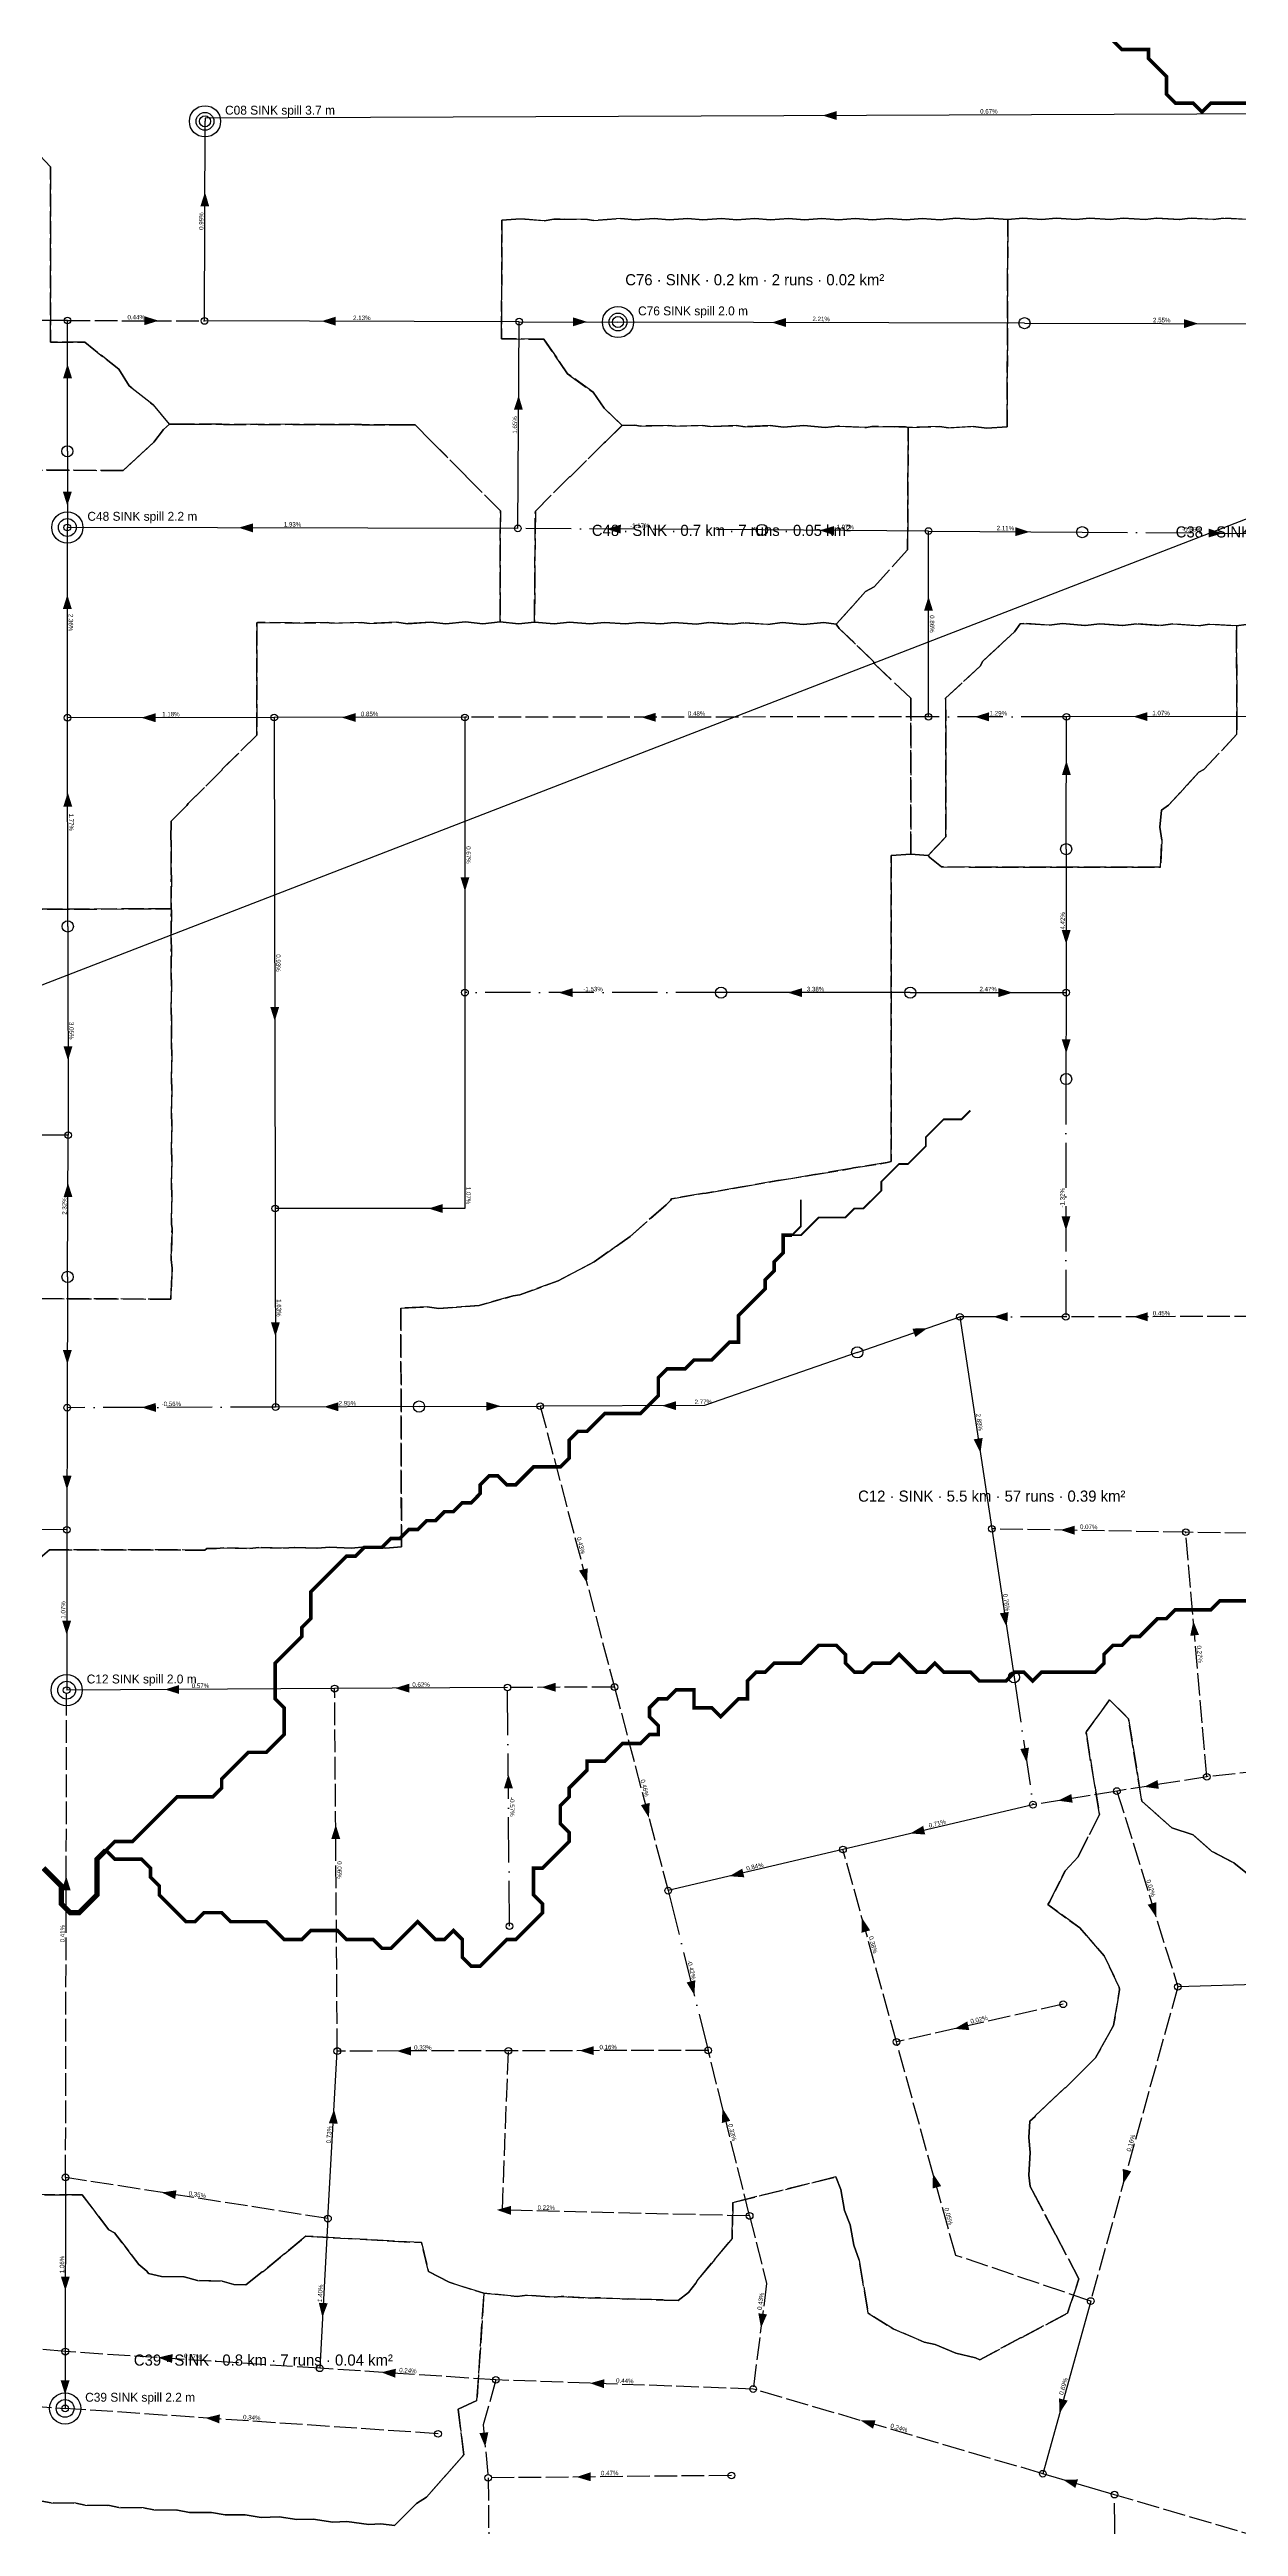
# Model space of a CAD drawing. Header units: metres. Extents: x 442821 to 452274, y 2561971 to 2571293.
# Drawn here: x 444270 to 444804, y 2564896 to 2566008 of the extents above; entities that cross this region are included whole.
import ezdxf
from ezdxf.enums import TextEntityAlignment as Align

# ---------------------------------------------------------------- set-up
doc = ezdxf.new("R2010")
doc.units = ezdxf.units.M
doc.header["$LTSCALE"] = 8
doc.linetypes.add('DASHDOT', pattern=[3.556, 2.54, -0.508, 0, -0.508])
doc.linetypes.add('DASHED', pattern=[1.524, 1.27, -0.254])
for name, color, linetype in [('A_ARROWS', 7, 'Continuous'), ('A_BUILT_2006', 252, 'Continuous'), ('A_CATCH_LABEL', 7, 'Continuous'), ('A_CATCHMENTS', 7, 'Continuous'), ('A_GRADIENT', 8, 'Continuous'), ('A_JUNCTIONS', 8, 'Continuous'), ('A_OUTLET_LABEL', 7, 'Continuous'), ('A_OUTLETS', 7, 'Continuous'), ('A_RUNS', 7, 'Continuous'), ('A_STREAMS', 5, 'Continuous')]:
    doc.layers.add(name, color=color, linetype=linetype)

msp = doc.modelspace()

# ---------------------------------------------------------------- linework, layer by layer
at = {"layer": 'A_ARROWS', "color": 1}
for points in [[(444616.8, 2565978.4), (444623.2, 2565980.4), (444623.2, 2565976.4)], [(444339.6, 2565944), (444341.5, 2565937.6), (444337.5, 2565937.6)], [(444318.8, 2565886.3), (444312.4, 2565884.3), (444312.4, 2565888.3)], [(444391.9, 2565886.1), (444398.3, 2565888.1), (444398.3, 2565884.1)], [(444480.4, 2565852.8), (444482.3, 2565846.3), (444478.3, 2565846.4)], [(444278.1, 2565554.2), (444276.1, 2565560.6), (444280.1, 2565560.6)], [(444278.1, 2565499.3), (444280.1, 2565492.9), (444276.1, 2565492.9)], [(444766.6, 2565169.7), (444762.8, 2565175.3), (444766.6, 2565176.4)], [(444751.8, 2565050), (444751.6, 2565056.7), (444755.4, 2565055.6)], [(444589.2, 2564985.3), (444588, 2564991.9), (444591.9, 2564991.4)], [(444512.4, 2564960.5), (444518.9, 2564962.3), (444518.7, 2564958.3)], [(444723.2, 2564947), (444723, 2564953.7), (444726.9, 2564952.7)], [(444465.4, 2564931.9), (444462.8, 2564938.1), (444466.8, 2564938.5)], [(444633.9, 2564943.8), (444640.6, 2564943.9), (444639.5, 2564940.1)], [(444506.4, 2564918.4), (444512.7, 2564920.5), (444512.8, 2564916.5)], [(444724.8, 2564917.2), (444731.5, 2564917.3), (444730.3, 2564913.5)]]:
    msp.add_solid(points, dxfattribs=at)
at = {"layer": 'A_ARROWS', "color": 2}
for points in [[(444511.2, 2565885.8), (444504.8, 2565883.8), (444504.8, 2565887.8)], [(444594, 2565885.5), (444600.4, 2565887.5), (444600.4, 2565883.5)], [(444277.9, 2565866.9), (444279.9, 2565860.5), (444275.9, 2565860.5)], [(444400.9, 2565708.2), (444407.3, 2565710.2), (444407.3, 2565706.2)], [(444535.5, 2565708.3), (444541.9, 2565710.3), (444541.9, 2565706.3)], [(444685.1, 2565708.5), (444691.5, 2565710.5), (444691.5, 2565706.5)], [(444756.3, 2565708.6), (444762.7, 2565710.6), (444762.7, 2565706.6)], [(444726.3, 2565688.8), (444728.3, 2565682.4), (444724.3, 2565682.4)], [(444456.3, 2565630.1), (444454.3, 2565636.5), (444458.3, 2565636.5)], [(444370.9, 2565571.9), (444368.9, 2565578.3), (444372.9, 2565578.3)], [(444498.3, 2565584.7), (444504.7, 2565586.7), (444504.7, 2565582.7)], [(444601.2, 2565584.7), (444607.6, 2565586.7), (444607.6, 2565582.7)], [(444439.9, 2565487.8), (444446.3, 2565489.8), (444446.3, 2565485.8)], [(444371.2, 2565430.3), (444369.2, 2565436.7), (444373.2, 2565436.7)], [(444277.8, 2565417.9), (444275.8, 2565424.3), (444279.8, 2565424.3)], [(444311.1, 2565398.5), (444317.5, 2565400.5), (444317.6, 2565396.5)], [(444393, 2565398.8), (444399.4, 2565400.8), (444399.5, 2565396.8)], [(444277.6, 2565361.5), (444275.7, 2565367.9), (444279.7, 2565367.9)]]:
    msp.add_solid(points, dxfattribs=at)
at = {"layer": 'A_ARROWS', "color": 4}
for points in [[(444785.5, 2565885), (444779.1, 2565883), (444779.1, 2565887)], [(444709.8, 2565791.5), (444703.3, 2565789.6), (444703.4, 2565793.6)], [(444796.5, 2565790.9), (444790.1, 2565789), (444790.1, 2565793)], [(444664.4, 2565762.5), (444666.4, 2565756.1), (444662.4, 2565756.1)], [(444276.9, 2565002), (444274.9, 2565008.4), (444278.9, 2565008.4)], [(444392.3, 2564990.1), (444390.7, 2564996.6), (444394.7, 2564996.4)], [(444318.6, 2564972), (444325.1, 2564973.6), (444324.8, 2564969.6)], [(444418.7, 2564965.4), (444425.3, 2564967), (444425, 2564963)], [(444276.8, 2564955.4), (444274.8, 2564961.8), (444278.8, 2564961.8)], [(444339.8, 2564944.9), (444346.3, 2564946.5), (444346, 2564942.5)]]:
    msp.add_solid(points, dxfattribs=at)
at = {"layer": 'A_ARROWS', "color": 3}
for points in [[(444277.8, 2565803.2), (444275.8, 2565809.6), (444279.8, 2565809.6)], [(444354.7, 2565793.4), (444361.1, 2565795.3), (444361.1, 2565791.3)], [(444519.9, 2565792.8), (444526.3, 2565794.8), (444526.2, 2565790.8)], [(444615.5, 2565792.2), (444621.9, 2565794.1), (444621.9, 2565790.1)], [(444277.8, 2565763.3), (444279.8, 2565756.9), (444275.8, 2565756.9)], [(444311, 2565708.1), (444317.4, 2565710.1), (444317.4, 2565706.1)], [(444278, 2565674.6), (444280, 2565668.2), (444276, 2565668.2)], [(444726.2, 2565606.4), (444724.2, 2565612.8), (444728.2, 2565612.8)], [(444702.2, 2565584.7), (444695.8, 2565582.7), (444695.8, 2565586.7)], [(444726.2, 2565557.4), (444724.2, 2565563.8), (444728.2, 2565563.8)], [(444726.1, 2565477.9), (444724.1, 2565484.3), (444728.1, 2565484.3)], [(444663.9, 2565434.1), (444658.5, 2565430.1), (444657.2, 2565433.9)], [(444693.5, 2565439.2), (444699.9, 2565441.2), (444699.9, 2565437.2)], [(444756.4, 2565439.2), (444762.8, 2565441.2), (444762.8, 2565437.2)], [(444472.3, 2565399.1), (444465.9, 2565397), (444465.9, 2565401)], [(444544.7, 2565399.3), (444551.1, 2565401.3), (444551.1, 2565397.3)], [(444687.7, 2565378.1), (444684.7, 2565384.2), (444688.7, 2565384.8)], [(444723.6, 2565343.5), (444730, 2565345.4), (444730, 2565341.4)], [(444511.1, 2565319.6), (444507.5, 2565325.3), (444511.4, 2565326.3)], [(444277.5, 2565296.4), (444275.5, 2565302.8), (444279.5, 2565302.8)], [(444699.4, 2565300.1), (444696.4, 2565306.1), (444700.4, 2565306.7)], [(444783.3, 2565302.6), (444785.8, 2565296.4), (444781.9, 2565296)], [(444321.6, 2565271.9), (444328, 2565273.9), (444328, 2565269.9)], [(444424.9, 2565272.5), (444431.3, 2565274.5), (444431.3, 2565270.5)], [(444490.6, 2565272.9), (444497, 2565274.9), (444497, 2565270.9)], [(444708.5, 2565239.1), (444705.6, 2565245.2), (444709.5, 2565245.8)], [(444475.8, 2565233.9), (444477.8, 2565227.6), (444473.8, 2565227.5)], [(444722.5, 2565222), (444728.5, 2565225), (444729.1, 2565221.1)], [(444761.2, 2565228.2), (444767.2, 2565231.2), (444767.8, 2565227.3)], [(444538.9, 2565214.3), (444535.3, 2565220), (444539.2, 2565221)], [(444398.3, 2565211.2), (444400.3, 2565204.8), (444396.3, 2565204.8)], [(444656.2, 2565207.3), (444662, 2565210.7), (444662.9, 2565206.8)], [(444575, 2565188.1), (444580.8, 2565191.5), (444581.7, 2565187.6)], [(444277.3, 2565188.1), (444279.3, 2565181.7), (444275.3, 2565181.7)], [(444634.5, 2565169.4), (444638.2, 2565163.8), (444634.3, 2565162.7)], [(444559.3, 2565134.7), (444555.8, 2565140.4), (444559.7, 2565141.4)], [(444676, 2565119.6), (444681.8, 2565122.9), (444682.7, 2565119)], [(444425.7, 2565109.6), (444432.1, 2565111.6), (444432.1, 2565107.6)], [(444507.7, 2565109.8), (444514.1, 2565111.8), (444514.1, 2565107.8)], [(444397.5, 2565083.5), (444399.2, 2565077), (444395.2, 2565077.2)], [(444571.9, 2565084), (444575.4, 2565078.3), (444571.6, 2565077.3)], [(444320.2, 2565046.1), (444326.8, 2565047.1), (444326.2, 2565043.2)], [(444666.4, 2565054.6), (444670.1, 2565049), (444666.2, 2565047.9)], [(444470.6, 2565038.3), (444477, 2565040.1), (444476.9, 2565036.1)]]:
    msp.add_solid(points, dxfattribs=at)
at = {"layer": 'A_BUILT_2006', "color": 252}
msp.add_lwpolyline([(444422.4, 2563343.7), (444425.8, 2563359.7), (444354.3, 2563402.3), (444079.1, 2562950.6), (443944.5, 2563054.6), (443895.5, 2563534.9), (443894.2, 2564981.6), (443353.4, 2565026.3), (443356.8, 2565236.3), (445139.7, 2565926.1), (445353.1, 2566067)], dxfattribs=at)
at = {"layer": 'A_CATCHMENTS', "color": 2, "linetype": 'DASHED'}
for points in [[(444259.4, 2565967), (444270.2, 2565955.4), (444270.2, 2565876.6), (444285.6, 2565876.6), (444300.9, 2565864.5), (444305.6, 2565857), (444316.3, 2565848.6), (444323.7, 2565839.8), (444320.9, 2565837.4), (444316.7, 2565831.8), (444302.8, 2565819.1), (444232.1, 2565819.3)], [(444205.3, 2565447.6), (444324.2, 2565447.1), (444324.9, 2565461), (444324.4, 2565464.9), (444324.8, 2565478.8), (444324.5, 2565480.8), (444324.7, 2565495.6), (444324.5, 2565496.7), (444324.7, 2565511.3), (444324.5, 2565512.6), (444324.7, 2565527.1), (444324.5, 2565528.6), (444324.7, 2565542.8), (444324.5, 2565544.2), (444324.7, 2565558.5), (444324.5, 2565559.8), (444324.6, 2565574.3), (444324.4, 2565575.4), (444324.6, 2565590), (444324.4, 2565591), (444324.5, 2565605.8), (444324.4, 2565606.7), (444324.5, 2565621.5), (444324.4, 2565622.3), (444324.5, 2565637.2), (444324.4, 2565637.9), (444324.4, 2565653), (444324.3, 2565653.5), (444324.4, 2565661.7), (444331.5, 2565668.7), (444332.1, 2565669.6), (444347.2, 2565684.5), (444347.5, 2565685.1), (444362.9, 2565700.3), (444362.9, 2565750.7), (444363.2, 2565750.8), (444378.8, 2565750.7), (444379.2, 2565750.6), (444394.4, 2565750.8), (444396.3, 2565750.5), (444409.9, 2565750.9), (444413.4, 2565750.4), (444425.5, 2565751), (444430.6, 2565750.3), (444441, 2565751), (444447.7, 2565750.3), (444456.6, 2565751.1), (444464.3, 2565750.3), (444472.1, 2565751.1), (444480.3, 2565750.3), (444487.5, 2565751), (444496.3, 2565750.3), (444503.2, 2565751), (444512.3, 2565750.2), (444518.9, 2565750.9), (444528.3, 2565750.2), (444534.5, 2565750.9), (444544.3, 2565750.2), (444550.2, 2565750.8), (444560.3, 2565750.1), (444565.8, 2565750.8), (444576.3, 2565750.1), (444581.5, 2565750.7), (444592.3, 2565750), (444598.7, 2565750.9), (444608.3, 2565749.9), (444617.4, 2565750.8), (444623, 2565750.1), (444624.3, 2565748.2), (444639.6, 2565733.5), (444640.3, 2565732.2), (444656.4, 2565716.8), (444656.4, 2565646.8), (444647.7, 2565646.3), (444647.7, 2565508.9), (444645.9, 2565508.4), (444630.7, 2565506), (444629.6, 2565505.7), (444613.7, 2565503.1), (444613.4, 2565503), (444597.1, 2565500.3), (444596.7, 2565500.3), (444580.8, 2565497.5), (444579.8, 2565497.4), (444564.6, 2565494.7), (444563, 2565494.6), (444549, 2565492.1), (444548.6, 2565491.4), (444546.7, 2565489.5), (444530.5, 2565475.3), (444514.3, 2565463.9), (444498.1, 2565455.3), (444480.9, 2565449.1), (444478, 2565448.6), (444462.7, 2565444.3), (444444.6, 2565442.9), (444439.4, 2565443.6), (444427.5, 2565443.1), (444427.8, 2565335.9), (444420.7, 2565335.4), (444411.7, 2565335.9), (444405.2, 2565335.4), (444395.7, 2565335.8), (444389.9, 2565335.3), (444379.6, 2565335.7), (444374.9, 2565335.3), (444363.7, 2565335.6), (444359.8, 2565335.2), (444348.1, 2565335.5), (444344.8, 2565335.2), (444340.4, 2565335.2), (444339.5, 2565334.5), (444269.8, 2565334.6), (444254.3, 2565321.2)]]:
    msp.add_lwpolyline(points, dxfattribs=at)
at = {"layer": 'A_CATCHMENTS', "color": 1, "linetype": 'DASHED'}
for points in [[(444807.8, 2565931.8), (444796.9, 2565932.3), (444792.4, 2565931.8), (444781.8, 2565932.3), (444777, 2565931.7), (444766.8, 2565932.3), (444761.6, 2565931.7), (444751.8, 2565932.3), (444746.1, 2565931.7), (444736.7, 2565932.3), (444730.7, 2565931.7), (444721.7, 2565932.3), (444715.3, 2565931.7), (444706.7, 2565932.3), (444700, 2565931.7), (444691.6, 2565932.3), (444684.8, 2565931.7), (444676.6, 2565932.3), (444669.6, 2565931.6), (444661.6, 2565932.2), (444654.4, 2565931.6), (444646.5, 2565932.2), (444639.2, 2565931.6), (444631.5, 2565932.2), (444624, 2565931.6), (444616.5, 2565932.2), (444608.8, 2565931.6), (444601.5, 2565932.2), (444593.5, 2565931.6), (444586.4, 2565932.2), (444578.3, 2565931.6), (444571.4, 2565932.2), (444563.1, 2565931.6), (444556.4, 2565932.2), (444547.9, 2565931.6), (444541.3, 2565932.2), (444532.7, 2565931.6), (444526.3, 2565932.2), (444514, 2565931.3), (444511.3, 2565931.8), (444496.2, 2565931.9), (444491.8, 2565931.2), (444481.2, 2565932.1), (444472.9, 2565931.5), (444472.7, 2565878.2), (444491.7, 2565878), (444502.4, 2565862.5), (444513.8, 2565854.2), (444518.8, 2565847), (444526.8, 2565839.3), (444519.4, 2565831.9), (444518.8, 2565831.5), (444503.7, 2565816.4), (444503.2, 2565816.2), (444487.9, 2565800.8), (444487.5, 2565751), (444480.3, 2565750.3), (444472.1, 2565751.1), (444472.2, 2565800.9), (444456.9, 2565816.4), (444456.7, 2565816.6), (444441.5, 2565832), (444441.2, 2565832.2), (444433.9, 2565839.6), (444425.6, 2565839.6), (444425.6, 2565839.6), (444410.1, 2565839.6), (444410.1, 2565839.6), (444409.9, 2565839.7), (444394.5, 2565839.7), (444394.2, 2565839.7), (444379, 2565839.7), (444378.5, 2565839.8), (444363.4, 2565839.7), (444362.8, 2565839.8), (444347.9, 2565839.7), (444347.1, 2565839.9), (444332.3, 2565839.8), (444331.6, 2565839.9), (444323.7, 2565839.8), (444316.3, 2565848.6), (444305.6, 2565857), (444300.9, 2565864.5), (444285.6, 2565876.6), (444270.2, 2565876.6), (444270.2, 2565955.4), (444259.4, 2565967)], [(444232.1, 2565622.1), (444324.4, 2565622.3), (444324.5, 2565621.5), (444324.4, 2565606.7), (444324.5, 2565605.8), (444324.4, 2565591), (444324.6, 2565590), (444324.4, 2565575.4), (444324.6, 2565574.3), (444324.5, 2565559.8), (444324.7, 2565558.5), (444324.5, 2565544.2), (444324.7, 2565542.8), (444324.5, 2565528.6), (444324.7, 2565527.1), (444324.5, 2565512.6), (444324.7, 2565511.3), (444324.5, 2565496.7), (444324.7, 2565495.6), (444324.5, 2565480.8), (444324.8, 2565478.8), (444324.4, 2565464.9), (444324.9, 2565461), (444324.2, 2565447.1), (444205.3, 2565447.6)], [(444266.3, 2564907.6), (444270.6, 2564906.8), (444281.6, 2564906.6), (444285.8, 2564905.7), (444296.8, 2564905.6), (444300.9, 2564904.7), (444312, 2564904.5), (444316.6, 2564903.6), (444327.2, 2564903.5), (444332.6, 2564902.5), (444342.5, 2564902.5), (444348.7, 2564901.4), (444357.7, 2564901.5), (444364.8, 2564900.3), (444372.9, 2564900.5), (444380.8, 2564899.3), (444388.1, 2564899.5), (444397, 2564898.2), (444403.3, 2564898.5), (444413.2, 2564897.1), (444418.6, 2564897.4), (444424.7, 2564896.7), (444434.5, 2564906.5), (444439.1, 2564909.4), (444455.8, 2564928.3), (444453.2, 2564948.9), (444461.7, 2564952.7), (444464.8, 2565000.9), (444479.8, 2564999.5), (444484.3, 2565000), (444496.3, 2564999.1), (444499.5, 2564999.5), (444512.8, 2564998.7), (444514.7, 2564998.9), (444529.3, 2564998.3), (444529.9, 2564998.4), (444545.1, 2564997.9), (444545.8, 2564997.8), (444552, 2564997.7), (444556.7, 2565001.3), (444560, 2565005.4), (444560.5, 2565006.5), (444576.2, 2565025.5), (444576.6, 2565041.6), (444622.8, 2565053.1), (444625, 2565047.4), (444626.7, 2565038.1), (444629.2, 2565031.6), (444630.8, 2565022.5), (444633.3, 2565015.8), (444637.3, 2564992), (444648.5, 2564984.9), (444662.5, 2564979), (444667.4, 2564977.9), (444676.7, 2564974), (444685.5, 2564971.9), (444687.5, 2564971), (444705.7, 2564980.9), (444706.3, 2564981), (444726.8, 2564992), (444731.9, 2565007.3), (444721.5, 2565027.1), (444721.4, 2565027.2), (444711.1, 2565046.9), (444710.9, 2565047.1), (444710, 2565048.8), (444709.4, 2565053.9), (444710.1, 2565064), (444709.4, 2565070.8), (444709.9, 2565078.1), (444712.3, 2565080.3), (444712.5, 2565080.7), (444725.5, 2565093), (444726, 2565093.3), (444739.4, 2565106.5), (444747.5, 2565121.1), (444750.2, 2565137.2), (444750, 2565138.3), (444743.3, 2565152.3), (444732.3, 2565164.9), (444717.9, 2565175.4), (444718.9, 2565176.8), (444725.7, 2565190.5), (444731.6, 2565196.8), (444741.1, 2565215.8), (444735.1, 2565252.7), (444735.3, 2565253), (444745.7, 2565267.2), (444754.2, 2565258.8), (444760.1, 2565221.7), (444773.7, 2565209.8), (444783.2, 2565206.6), (444791.5, 2565199.3), (444801.4, 2565194.1), (444808.3, 2565188.5)]]:
    msp.add_lwpolyline(points, dxfattribs=at)
at = {"layer": 'A_CATCHMENTS', "color": 2, "linetype": 'DASHED'}
for points in [[(444578.1, 2565839.2), (444566.4, 2565838.8), (444562.9, 2565839.3), (444550.8, 2565838.9), (444547.7, 2565839.3), (444535.1, 2565839), (444532.5, 2565839.4), (444526.8, 2565839.3), (444518.8, 2565847), (444513.8, 2565854.2), (444502.4, 2565862.5), (444491.7, 2565878), (444472.7, 2565878.2), (444472.9, 2565931.5), (444481.2, 2565932.1), (444491.8, 2565931.2), (444496.2, 2565931.9), (444511.3, 2565931.8), (444514, 2565931.3), (444526.3, 2565932.2), (444532.7, 2565931.6), (444541.3, 2565932.2), (444547.9, 2565931.6), (444556.4, 2565932.2), (444563.1, 2565931.6), (444571.4, 2565932.2), (444578.3, 2565931.6), (444586.4, 2565932.2), (444593.5, 2565931.6), (444601.5, 2565932.2), (444608.8, 2565931.6), (444616.5, 2565932.2), (444624, 2565931.6), (444631.5, 2565932.2), (444639.2, 2565931.6), (444646.5, 2565932.2), (444654.4, 2565931.6), (444661.6, 2565932.2), (444669.6, 2565931.6), (444676.6, 2565932.3), (444684.8, 2565931.7), (444691.6, 2565932.3), (444700, 2565931.7), (444699.7, 2565838.7), (444690.6, 2565838.1), (444684.5, 2565838.8), (444673.3, 2565838.2), (444669.3, 2565838.8), (444655.3, 2565838.4), (444654.1, 2565838.6), (444638.9, 2565838.8), (444636.6, 2565838.4), (444623.7, 2565839), (444618, 2565838.4), (444608.5, 2565839.2), (444599.3, 2565838.5), (444593.3, 2565839.2), (444582.1, 2565838.7), (444578.1, 2565839.2)], [(444665, 2565645.4), (444664.2, 2565646.3), (444672.2, 2565654.7), (444672.1, 2565716.8), (444687.6, 2565731.2), (444688.8, 2565733.5), (444703, 2565746.7), (444705.5, 2565750.2), (444707.2, 2565750.4), (444718.5, 2565749.7), (444724.5, 2565750.4), (444734.7, 2565749.5), (444741.3, 2565750.3), (444751.7, 2565749.5), (444757.7, 2565750.3), (444768.7, 2565749.5), (444774.1, 2565750.2), (444785.7, 2565749.4), (444790.6, 2565750.1), (444802.7, 2565749.4), (444802.8, 2565700.7), (444788, 2565684.8), (444785.8, 2565683.6), (444772.2, 2565668.9), (444769, 2565666.6), (444768.3, 2565659), (444769.1, 2565653.1), (444768.6, 2565641), (444670.3, 2565641.1), (444665, 2565645.4)]]:
    msp.add_lwpolyline(points, close=True, dxfattribs=at)
at = {"layer": 'A_CATCHMENTS', "color": 4, "linetype": 'DASHED'}
for points in [[(444807, 2565750), (444802.7, 2565749.4), (444790.6, 2565750.1), (444785.7, 2565749.4), (444774.1, 2565750.2), (444768.7, 2565749.5), (444757.7, 2565750.3), (444751.7, 2565749.5), (444741.3, 2565750.3), (444734.7, 2565749.5), (444724.5, 2565750.4), (444718.5, 2565749.7), (444707.2, 2565750.4), (444705.5, 2565750.2), (444703, 2565746.7), (444688.8, 2565733.5), (444687.6, 2565731.2), (444672.1, 2565716.8), (444672.2, 2565654.7), (444664.2, 2565646.3), (444656.4, 2565646.8), (444656.4, 2565716.8), (444640.3, 2565732.2), (444639.6, 2565733.5), (444624.3, 2565748.2), (444623, 2565750.1), (444623.1, 2565750.2), (444623.1, 2565750.2), (444636.1, 2565764.7), (444640, 2565766.8), (444655, 2565783.5), (444655.3, 2565838.4), (444669.3, 2565838.8), (444673.3, 2565838.2), (444684.5, 2565838.8), (444690.6, 2565838.1), (444699.7, 2565838.7), (444700, 2565931.7), (444706.7, 2565932.3), (444715.3, 2565931.7), (444721.7, 2565932.3), (444730.7, 2565931.7), (444736.7, 2565932.3), (444746.1, 2565931.7), (444751.8, 2565932.3), (444761.6, 2565931.7), (444766.8, 2565932.3), (444777, 2565931.7), (444781.8, 2565932.3), (444792.4, 2565931.8), (444796.9, 2565932.3), (444807.8, 2565931.8)], [(444231, 2565045.2), (444284.4, 2565045.1), (444296.5, 2565029.4), (444299, 2565028), (444309.9, 2565013.8), (444313.5, 2565010.8), (444314.3, 2565009.8), (444320, 2565008.4), (444330.3, 2565008.2), (444336.3, 2565006.6), (444347.3, 2565006.3), (444352.6, 2565004.8), (444357.9, 2565004.6), (444365.2, 2565010.5), (444365.7, 2565010.7), (444384.9, 2565026.5), (444436.8, 2565023.6), (444439.9, 2565010.7), (444449.2, 2565005.8), (444464.8, 2565000.9), (444461.7, 2564952.7), (444453.2, 2564948.9), (444455.8, 2564928.3), (444439.1, 2564909.4), (444434.5, 2564906.5), (444424.7, 2564896.7), (444418.6, 2564897.4), (444413.2, 2564897.1), (444403.3, 2564898.5), (444397, 2564898.2), (444388.1, 2564899.5), (444380.8, 2564899.3), (444372.9, 2564900.5), (444364.8, 2564900.3), (444357.7, 2564901.5), (444348.7, 2564901.4), (444342.5, 2564902.5), (444332.6, 2564902.5), (444327.2, 2564903.5), (444316.6, 2564903.6), (444312, 2564904.5), (444300.9, 2564904.7), (444296.8, 2564905.6), (444285.8, 2564905.7), (444281.6, 2564906.6), (444270.6, 2564906.8), (444266.3, 2564907.6)]]:
    msp.add_lwpolyline(points, dxfattribs=at)
at = {"layer": 'A_CATCHMENTS', "color": 3, "linetype": 'DASHED'}
for points in [[(444232.1, 2565819.3), (444302.8, 2565819.1), (444316.7, 2565831.8), (444320.9, 2565837.4), (444323.7, 2565839.8), (444331.6, 2565839.9), (444332.3, 2565839.8), (444347.1, 2565839.9), (444347.9, 2565839.7), (444362.8, 2565839.8), (444363.4, 2565839.7), (444378.5, 2565839.8), (444379, 2565839.7), (444394.2, 2565839.7), (444394.5, 2565839.7), (444409.9, 2565839.7), (444410.1, 2565839.6), (444425.6, 2565839.6), (444425.6, 2565839.6), (444433.9, 2565839.6), (444441.2, 2565832.2), (444441.5, 2565832), (444456.7, 2565816.6), (444456.9, 2565816.4), (444472.2, 2565800.9), (444472.1, 2565751.1), (444464.3, 2565750.3), (444456.6, 2565751.1), (444447.7, 2565750.3), (444441, 2565751), (444430.6, 2565750.3), (444425.5, 2565751), (444413.4, 2565750.4), (444409.9, 2565750.9), (444396.3, 2565750.5), (444394.4, 2565750.8), (444379.2, 2565750.6), (444378.8, 2565750.7), (444363.2, 2565750.8), (444362.9, 2565750.7), (444362.9, 2565700.3), (444347.5, 2565685.1), (444347.2, 2565684.5), (444332.1, 2565669.6), (444331.5, 2565668.7), (444324.4, 2565661.7), (444324.3, 2565653.5), (444324.4, 2565653), (444324.4, 2565637.9), (444324.5, 2565637.2), (444324.4, 2565622.3), (444232.1, 2565622.1)], [(444254.3, 2565321.2), (444269.8, 2565334.6), (444339.5, 2565334.5), (444340.4, 2565335.2), (444344.8, 2565335.2), (444348.1, 2565335.5), (444359.8, 2565335.2), (444363.7, 2565335.6), (444374.9, 2565335.3), (444379.6, 2565335.7), (444389.9, 2565335.3), (444395.7, 2565335.8), (444405.2, 2565335.4), (444411.7, 2565335.9), (444420.7, 2565335.4), (444427.8, 2565335.9), (444427.5, 2565443.1), (444439.4, 2565443.6), (444444.6, 2565442.9), (444462.7, 2565444.3), (444478, 2565448.6), (444480.9, 2565449.1), (444498.1, 2565455.3), (444514.3, 2565463.9), (444530.5, 2565475.3), (444546.7, 2565489.5), (444548.6, 2565491.4), (444549, 2565492.1), (444563, 2565494.6), (444564.6, 2565494.7), (444579.8, 2565497.4), (444580.8, 2565497.5), (444596.7, 2565500.3), (444597.1, 2565500.3), (444613.4, 2565503), (444613.7, 2565503.1), (444629.6, 2565505.7), (444630.7, 2565506), (444645.9, 2565508.4), (444647.7, 2565508.9), (444647.7, 2565646.3), (444656.4, 2565646.8), (444664.2, 2565646.3), (444665, 2565645.4), (444670.3, 2565641.1), (444768.6, 2565641), (444769.1, 2565653.1), (444768.3, 2565659), (444769, 2565666.6), (444772.2, 2565668.9), (444785.8, 2565683.6), (444788, 2565684.8), (444802.8, 2565700.7), (444802.7, 2565749.4), (444807, 2565750)], [(444808.3, 2565188.5), (444801.4, 2565194.1), (444791.5, 2565199.3), (444783.2, 2565206.6), (444773.7, 2565209.8), (444760.1, 2565221.7), (444754.2, 2565258.8), (444745.7, 2565267.2), (444735.3, 2565253), (444735.1, 2565252.7), (444741.1, 2565215.8), (444731.6, 2565196.8), (444725.7, 2565190.5), (444718.9, 2565176.8), (444717.9, 2565175.4), (444732.3, 2565164.9), (444743.3, 2565152.3), (444750, 2565138.3), (444750.2, 2565137.2), (444747.5, 2565121.1), (444739.4, 2565106.5), (444726, 2565093.3), (444725.5, 2565093), (444712.5, 2565080.7), (444712.3, 2565080.3), (444709.9, 2565078.1), (444709.4, 2565070.8), (444710.1, 2565064), (444709.4, 2565053.9), (444710, 2565048.8), (444710.9, 2565047.1), (444711.1, 2565046.9), (444721.4, 2565027.2), (444721.5, 2565027.1), (444731.9, 2565007.3), (444726.8, 2564992), (444706.3, 2564981), (444705.7, 2564980.9), (444687.5, 2564971), (444685.5, 2564971.9), (444676.7, 2564974), (444667.4, 2564977.9), (444662.5, 2564979), (444648.5, 2564984.9), (444637.3, 2564992), (444633.3, 2565015.8), (444630.8, 2565022.5), (444629.2, 2565031.6), (444626.7, 2565038.1), (444625, 2565047.4), (444622.8, 2565053.1), (444576.6, 2565041.6), (444576.2, 2565025.5), (444560.5, 2565006.5), (444560, 2565005.4), (444556.7, 2565001.3), (444552, 2564997.7), (444545.8, 2564997.8), (444545.1, 2564997.9), (444529.9, 2564998.4), (444529.3, 2564998.3), (444514.7, 2564998.9), (444512.8, 2564998.7), (444499.5, 2564999.5), (444496.3, 2564999.1), (444484.3, 2565000), (444479.8, 2564999.5), (444464.8, 2565000.9), (444449.2, 2565005.8), (444439.9, 2565010.7), (444436.8, 2565023.6), (444384.9, 2565026.5), (444365.7, 2565010.7), (444365.2, 2565010.5), (444357.9, 2565004.6), (444352.6, 2565004.8), (444347.3, 2565006.3), (444347.3, 2565006.3), (444336.3, 2565006.6), (444330.3, 2565008.2), (444320, 2565008.4), (444314.3, 2565009.8), (444313.5, 2565010.8), (444309.9, 2565013.8), (444299, 2565028), (444296.5, 2565029.4), (444284.4, 2565045.1), (444231, 2565045.2)]]:
    msp.add_lwpolyline(points, dxfattribs=at)
msp.add_lwpolyline([(444526.8, 2565839.3), (444532.5, 2565839.4), (444535.1, 2565839), (444547.7, 2565839.3), (444550.8, 2565838.9), (444562.9, 2565839.3), (444566.4, 2565838.8), (444578.1, 2565839.2), (444582.1, 2565838.7), (444593.3, 2565839.2), (444599.3, 2565838.5), (444608.5, 2565839.2), (444618, 2565838.4), (444623.7, 2565839), (444636.6, 2565838.4), (444638.9, 2565838.8), (444654.1, 2565838.6), (444655.3, 2565838.4), (444655, 2565783.5), (444640, 2565766.8), (444636.1, 2565764.7), (444623.1, 2565750.2), (444623, 2565750.1), (444617.4, 2565750.8), (444608.3, 2565749.9), (444598.7, 2565750.9), (444592.3, 2565750), (444581.5, 2565750.7), (444576.3, 2565750.1), (444565.8, 2565750.8), (444560.3, 2565750.1), (444550.2, 2565750.8), (444544.3, 2565750.2), (444534.5, 2565750.9), (444528.3, 2565750.2), (444518.9, 2565750.9), (444512.3, 2565750.2), (444503.2, 2565751), (444496.3, 2565750.3), (444487.5, 2565751), (444487.9, 2565800.8), (444503.2, 2565816.2), (444503.7, 2565816.4), (444518.8, 2565831.5), (444519.4, 2565831.9), (444526.8, 2565839.3)], close=True, dxfattribs=at)
at = {"layer": 'A_JUNCTIONS', "color": 30}
for centre in [(444339.6, 2565975.8), (444525, 2565885.7), (444707.5, 2565885.2), (444277.8, 2565827.7), (444589.6, 2565792.4), (444733.4, 2565791.4), (444726.2, 2565649.1), (444278, 2565614.4), (444571.3, 2565584.7), (444656.2, 2565584.7), (444726.2, 2565545.9), (444277.9, 2565457.1), (444632.4, 2565423.2), (444435.7, 2565398.9), (444702.8, 2565277.4)]:
    msp.add_circle(centre, 2.5, dxfattribs=at)
at = {"layer": 'A_JUNCTIONS'}
for centre in [(444277.9, 2565886.4), (444339.4, 2565886.2), (444480.6, 2565885.9), (444277.8, 2565793.5), (444480, 2565793.1), (444664.4, 2565791.9), (444277.9, 2565708.1), (444370.7, 2565708.2), (444456.3, 2565708.2), (444664.4, 2565708.5), (444726.3, 2565708.5), (444456.3, 2565584.7), (444726.2, 2565584.7), (444278.2, 2565520.7), (444371.1, 2565487.8), (444678.5, 2565439.2), (444726, 2565439.2), (444490.1, 2565399.1), (444277.7, 2565398.4), (444371.3, 2565398.7), (444277.6, 2565343.6), (444692.8, 2565344), (444779.9, 2565342.5), (444277.5, 2565271.6), (444397.8, 2565272.3), (444475.4, 2565272.8), (444523.4, 2565273), (444789.3, 2565232.7), (444749, 2565226.3), (444711.3, 2565220.2), (444626, 2565200.1), (444547.5, 2565181.6), (444476.3, 2565165.7), (444776.3, 2565138.4), (444724.9, 2565130.6), (444565.5, 2565109.9), (444650, 2565113.7), (444399, 2565109.6), (444475.8, 2565109.7), (444277, 2565052.9), (444394.8, 2565034.4), (444584.1, 2565035.6), (444737.2, 2564997.4), (444276.9, 2564974.7), (444391.1, 2564967.2), (444470.2, 2564962), (444585.7, 2564957.9), (444276.8, 2564949.2), (444444.2, 2564937.8), (444466.7, 2564918), (444575.9, 2564919.1), (444715.7, 2564919.9), (444747.9, 2564910.5)]:
    msp.add_circle(centre, 1.5, dxfattribs=at)
at = {"layer": 'A_OUTLETS', "color": 1}
for centre, radius in [((444339.6, 2565975.8), 7), ((444339.6, 2565975.8), 4), ((444525, 2565885.7), 7), ((444525, 2565885.7), 4), ((444277.8, 2565793.5), 7), ((444277.8, 2565793.5), 4), ((444277.5, 2565271.6), 7), ((444277.5, 2565271.6), 4), ((444276.8, 2564949.2), 7), ((444276.8, 2564949.2), 4)]:
    msp.add_circle(centre, radius, dxfattribs=at)
at = {"layer": 'A_RUNS', "color": 1}
for points in [[(445044.7, 2565980.1), (444339.6, 2565977.2), (444339.6, 2565975.8)], [(444339.4, 2565886.2), (444339.6, 2565975.8)], [(444480.6, 2565885.8), (444339.4, 2565886.2)], [(444480, 2565793.1), (444480.6, 2565885.8)], [(444278, 2565614.4), (444278.2, 2565520.7)], [(444278.2, 2565520.7), (444185.9, 2565520.7)], [(444277.9, 2565457.1), (444278.2, 2565520.7)], [(444856.3, 2565140.8), (444776.3, 2565138.4)], [(444737.2, 2564997.4), (444715.7, 2564919.9)], [(444747.9, 2564910.4), (444715.7, 2564919.9)]]:
    msp.add_lwpolyline(points, dxfattribs=at)
at = {"layer": 'A_RUNS', "color": 2}
for points in [[(444277.9, 2565886.4), (444185.9, 2565886.4)], [(444277.8, 2565827.7), (444277.9, 2565886.4)], [(444480.6, 2565885.8), (444525, 2565885.7)], [(444707.5, 2565885.2), (444525, 2565885.7)], [(444456.3, 2565708.3), (444370.7, 2565708.2)], [(444370.7, 2565708.2), (444371.1, 2565487.8)], [(444456.3, 2565708.3), (444456.3, 2565584.7)], [(444726.2, 2565649.1), (444726.3, 2565708.5)], [(444811.3, 2565708.6), (444726.3, 2565708.5)], [(444456.3, 2565584.7), (444456.3, 2565487.8), (444371.1, 2565487.8)], [(444656.2, 2565584.7), (444571.3, 2565584.7)], [(444371.1, 2565487.8), (444371.3, 2565398.7)], [(444277.9, 2565457.1), (444277.7, 2565398.4)], [(444277.7, 2565398.4), (444277.6, 2565343.6)], [(444435.7, 2565398.9), (444371.3, 2565398.7)], [(444277.6, 2565343.6), (444184.3, 2565343.7)]]:
    msp.add_lwpolyline(points, dxfattribs=at)
at = {"layer": 'A_RUNS', "color": 1, "linetype": 'DASHED'}
for points in [[(444277.9, 2565886.4), (444339.4, 2565886.2)], [(444749, 2565226.3), (444776.3, 2565138.4)], [(444776.3, 2565138.4), (444737.2, 2564997.4)], [(444584.1, 2565035.6), (444591.7, 2565005.2), (444585.7, 2564957.9)], [(444470.2, 2564962), (444464.5, 2564941.9), (444466.7, 2564918)], [(444585.7, 2564957.9), (444470.2, 2564962)], [(444715.7, 2564919.9), (444585.7, 2564957.9)], [(444575.9, 2564919.1), (444466.7, 2564918)], [(444466.7, 2564918), (444467.4, 2564851.5)], [(445205.1, 2564816.6), (445120.4, 2564823.3), (445096.1, 2564829.9), (445060.6, 2564857.3), (445033, 2564862.9), (444885, 2564870.3), (444747.9, 2564910.4)]]:
    msp.add_lwpolyline(points, dxfattribs=at)
at = {"layer": 'A_RUNS', "color": 4}
for points in [[(444707.5, 2565885.2), (444830.8, 2565884.9)], [(444664.4, 2565791.8), (444733.4, 2565791.4)], [(444664.4, 2565708.5), (444664.4, 2565791.8)], [(444277, 2565052.9), (444276.9, 2564974.7)], [(444394.8, 2565034.4), (444391.1, 2564967.2)], [(444276.9, 2564974.7), (444276.8, 2564949.2)]]:
    msp.add_lwpolyline(points, dxfattribs=at)
at = {"layer": 'A_RUNS', "color": 3}
for points in [[(444277.8, 2565827.7), (444277.8, 2565793.5)], [(444480, 2565793.1), (444277.8, 2565793.5)], [(444277.9, 2565708.1), (444277.8, 2565793.5)], [(444664.4, 2565791.8), (444589.6, 2565792.4)], [(444370.7, 2565708.2), (444277.9, 2565708.1)], [(444278, 2565614.4), (444277.9, 2565708.1)], [(444726.2, 2565649.1), (444726.2, 2565584.7)], [(444656.2, 2565584.7), (444726.2, 2565584.7)], [(444726.2, 2565584.7), (444726.1, 2565545.9)], [(444632.4, 2565423.2), (444678.5, 2565439.2)], [(444678.5, 2565439.2), (444692.8, 2565344)], [(444632.4, 2565423.2), (444563.8, 2565399.4), (444490.1, 2565399.1)], [(444435.7, 2565398.9), (444490.1, 2565399.1)], [(444277.6, 2565343.6), (444277.5, 2565271.6)], [(444692.8, 2565344), (444702.8, 2565277.4)], [(444397.8, 2565272.3), (444277.5, 2565271.6)], [(444475.4, 2565272.8), (444397.8, 2565272.3)], [(444711.3, 2565220.2), (444626, 2565200.1)], [(444626, 2565200.1), (444547.5, 2565181.6)], [(444394.8, 2565034.4), (444399, 2565109.6)]]:
    msp.add_lwpolyline(points, dxfattribs=at)
at = {"layer": 'A_RUNS', "color": 3, "linetype": 'DASHDOT'}
for points in [[(444589.6, 2565792.4), (444480, 2565793.1)], [(444726.1, 2565545.9), (444726, 2565439.2)], [(444726, 2565439.2), (444678.5, 2565439.2)], [(444476.3, 2565165.7), (444475.4, 2565272.8)], [(444702.8, 2565277.4), (444711.3, 2565220.2)], [(444547.5, 2565181.6), (444565.5, 2565109.9)]]:
    msp.add_lwpolyline(points, dxfattribs=at)
at = {"layer": 'A_RUNS', "color": 4, "linetype": 'DASHDOT'}
msp.add_lwpolyline([(444733.4, 2565791.4), (444831.9, 2565790.7)], dxfattribs=at)
at = {"layer": 'A_RUNS', "color": 2, "linetype": 'DASHED'}
msp.add_lwpolyline([(444664.4, 2565708.5), (444456.3, 2565708.3)], dxfattribs=at)
at = {"layer": 'A_RUNS', "color": 2, "linetype": 'DASHDOT'}
for points in [[(444726.3, 2565708.5), (444664.4, 2565708.5)], [(444571.3, 2565584.7), (444456.3, 2565584.7)], [(444371.3, 2565398.7), (444277.7, 2565398.4)]]:
    msp.add_lwpolyline(points, dxfattribs=at)
at = {"layer": 'A_RUNS', "color": 3, "linetype": 'DASHED'}
for points in [[(444811.9, 2565439.3), (444726, 2565439.2)], [(444490.1, 2565399.1), (444523.4, 2565273)], [(444779.9, 2565342.5), (444692.8, 2565344)], [(444789.3, 2565232.7), (444779.9, 2565342.5)], [(444868.6, 2565340.9), (444779.9, 2565342.5)], [(444868.6, 2565340.9), (444871.2, 2565248.6), (444838.5, 2565237.9), (444789.3, 2565232.7)], [(444277, 2565052.9), (444277.5, 2565271.6)], [(444399, 2565109.6), (444397.8, 2565272.3)], [(444523.4, 2565273), (444475.4, 2565272.8)], [(444523.4, 2565273), (444547.5, 2565181.6)], [(444749, 2565226.3), (444711.3, 2565220.2)], [(444789.3, 2565232.7), (444749, 2565226.3)], [(444650, 2565113.7), (444626, 2565200.1)], [(444724.9, 2565130.6), (444650, 2565113.7)], [(444737.2, 2564997.4), (444676.6, 2565017.9), (444650, 2565113.7)], [(444475.8, 2565109.7), (444399, 2565109.6)], [(444584.1, 2565035.6), (444473.1, 2565038.2), (444475.8, 2565109.7)], [(444565.5, 2565109.9), (444475.8, 2565109.7)], [(444584.1, 2565035.6), (444565.5, 2565109.9)], [(444394.8, 2565034.4), (444277, 2565052.9)], [(444276.9, 2564974.7), (444184.3, 2564982.9)]]:
    msp.add_lwpolyline(points, dxfattribs=at)
at = {"layer": 'A_RUNS', "color": 4, "linetype": 'DASHED'}
for points in [[(444391.1, 2564967.2), (444276.9, 2564974.7)], [(444470.2, 2564962), (444391.1, 2564967.2)], [(444017.2, 2564966.8), (444276.8, 2564949.2)], [(444444.2, 2564937.8), (444276.8, 2564949.2)]]:
    msp.add_lwpolyline(points, dxfattribs=at)
at = {"layer": 'A_RUNS', "color": 1, "linetype": 'DASHDOT'}
msp.add_lwpolyline([(444748.8, 2564829.3), (444747.9, 2564910.4)], dxfattribs=at)
at = {"layer": 'A_STREAMS', "color": 5}
for points, const_width in [([(444807.2, 2565984), (444803.2, 2565984), (444799.2, 2565984), (444795.2, 2565984), (444791.2, 2565984), (444787.2, 2565980), (444783.2, 2565984), (444779.2, 2565984), (444775.2, 2565984), (444771.2, 2565988), (444771.2, 2565992), (444771.2, 2565996), (444767.2, 2566000), (444763.2, 2566004), (444763.2, 2566008), (444759.2, 2566008), (444755.2, 2566008), (444751.2, 2566008), (444747.2, 2566012)], 1.6), ([(444683.2, 2565531.8), (444679.2, 2565527.8), (444675.2, 2565527.8), (444671.2, 2565527.8), (444667.2, 2565523.8), (444663.2, 2565519.8), (444663.2, 2565515.8), (444659.2, 2565511.8), (444655.2, 2565507.8), (444651.2, 2565507.8), (444647.2, 2565503.8), (444643.2, 2565499.8), (444643.2, 2565495.8), (444639.2, 2565491.8), (444635.1, 2565487.8), (444631.1, 2565487.8), (444627.1, 2565483.8), (444623.1, 2565483.8), (444619.1, 2565483.8), (444615.1, 2565483.8), (444611.1, 2565479.8), (444607.1, 2565475.8), (444603.1, 2565475.8)], 0.8), ([(444607.1, 2565491.8), (444607.1, 2565487.8), (444607.1, 2565483.8), (444607.1, 2565479.8), (444603.1, 2565475.8)], 0.8), ([(444603.1, 2565475.8), (444599.1, 2565475.8), (444599.1, 2565471.8), (444599.1, 2565467.8), (444595.1, 2565463.8), (444595.1, 2565459.8), (444591.1, 2565455.8), (444591.1, 2565451.8), (444587.1, 2565447.8), (444583.1, 2565443.8), (444579.1, 2565439.8), (444579.1, 2565435.8), (444579.1, 2565431.8), (444579.1, 2565427.8), (444575.1, 2565427.8), (444571.1, 2565423.8), (444567.1, 2565419.8), (444563.1, 2565419.8), (444559.1, 2565419.8), (444555.1, 2565415.8), (444551.1, 2565415.8), (444547.1, 2565415.8), (444543.1, 2565411.8), (444543.1, 2565407.8), (444543.1, 2565403.8), (444539.1, 2565399.8), (444535.1, 2565395.8), (444531.1, 2565395.8), (444527.1, 2565395.8), (444523.1, 2565395.8), (444519.1, 2565395.8), (444515.1, 2565391.8), (444511.1, 2565387.8), (444507.1, 2565387.8), (444503.1, 2565383.8), (444503.1, 2565379.8), (444503.1, 2565375.8), (444499.1, 2565371.8), (444495.1, 2565371.8), (444491.1, 2565371.8), (444487.1, 2565371.8), (444483.1, 2565367.8), (444479.1, 2565363.8), (444475.1, 2565363.8), (444471.1, 2565367.8), (444467.1, 2565367.8), (444463.1, 2565363.8), (444463.1, 2565359.8), (444459.1, 2565355.7), (444455.1, 2565355.7), (444451.1, 2565351.7), (444447.1, 2565351.7), (444443.1, 2565347.7), (444439.1, 2565347.7), (444435.1, 2565343.7), (444431.1, 2565343.7), (444427.1, 2565339.7), (444423.1, 2565339.7), (444419.1, 2565335.7), (444415.1, 2565335.7), (444411.1, 2565335.7), (444407.1, 2565331.7), (444403.1, 2565331.7), (444399.1, 2565327.7), (444395.1, 2565323.7), (444391.1, 2565319.7), (444387.1, 2565315.7), (444387.1, 2565311.7), (444387.1, 2565307.7), (444387.1, 2565303.7), (444383.1, 2565299.7), (444383.1, 2565295.7), (444379.1, 2565291.7), (444375.1, 2565287.7), (444371.1, 2565283.7), (444371.1, 2565279.7), (444371.1, 2565275.7), (444371.1, 2565271.7), (444371.1, 2565267.7), (444375.1, 2565263.7), (444375.1, 2565259.7), (444375.1, 2565255.7), (444375.1, 2565251.7), (444371.1, 2565247.7), (444367.1, 2565243.7), (444363.1, 2565243.7), (444359.1, 2565243.7), (444355.1, 2565239.7), (444351.1, 2565235.7), (444347.1, 2565231.7), (444347.1, 2565227.7), (444343.1, 2565223.7), (444339.1, 2565223.7), (444335.1, 2565223.7), (444331.1, 2565223.7), (444327.1, 2565223.7), (444323.1, 2565219.7), (444319.1, 2565215.7), (444315.1, 2565211.7), (444311.1, 2565207.7), (444307.1, 2565203.7), (444303.1, 2565203.7), (444299.1, 2565203.7), (444295.1, 2565199.7)], 1.6), ([(444807.2, 2565311.7), (444803.2, 2565311.7), (444799.2, 2565311.7), (444795.2, 2565311.7), (444791.2, 2565307.7), (444787.2, 2565307.7), (444783.2, 2565307.7), (444779.2, 2565307.7), (444775.2, 2565307.7), (444771.2, 2565303.7), (444767.2, 2565303.7), (444763.2, 2565299.7), (444759.2, 2565295.7), (444755.2, 2565295.7), (444751.2, 2565291.7), (444747.2, 2565291.7), (444743.2, 2565287.7), (444743.2, 2565283.7), (444739.2, 2565279.7), (444735.2, 2565279.7), (444731.2, 2565279.7), (444727.2, 2565279.7), (444723.2, 2565279.7), (444719.2, 2565279.7), (444715.2, 2565279.7), (444711.2, 2565275.7), (444707.2, 2565279.7), (444703.2, 2565279.7), (444699.2, 2565275.7), (444695.2, 2565275.7), (444691.2, 2565275.7), (444687.2, 2565275.7), (444683.2, 2565279.7), (444679.2, 2565279.7), (444675.2, 2565279.7), (444671.2, 2565279.7), (444667.2, 2565283.7), (444663.2, 2565279.7), (444659.2, 2565279.7), (444655.2, 2565283.7), (444651.2, 2565287.7), (444647.2, 2565283.7), (444643.2, 2565283.7), (444639.2, 2565283.7), (444635.1, 2565279.7), (444631.1, 2565279.7), (444627.1, 2565283.7), (444627.1, 2565287.7), (444623.1, 2565291.7), (444619.1, 2565291.7), (444615.1, 2565291.7), (444611.1, 2565287.7), (444607.1, 2565283.7), (444603.1, 2565283.7), (444599.1, 2565283.7), (444595.1, 2565283.7), (444591.1, 2565279.7), (444587.1, 2565279.7), (444583.1, 2565275.7), (444583.1, 2565271.7), (444583.1, 2565267.7), (444579.1, 2565267.7), (444575.1, 2565263.7), (444571.1, 2565259.7), (444567.1, 2565263.7), (444563.1, 2565263.7), (444559.1, 2565263.7), (444559.1, 2565267.7), (444559.1, 2565271.7), (444555.1, 2565271.7), (444551.1, 2565271.7), (444547.1, 2565267.7), (444543.1, 2565267.7), (444539.1, 2565263.7), (444539.1, 2565259.7), (444543.1, 2565255.7), (444543.1, 2565251.7), (444539.1, 2565251.7), (444535.1, 2565247.7), (444531.1, 2565247.7), (444527.1, 2565247.7), (444523.1, 2565243.7), (444519.1, 2565239.7), (444515.1, 2565239.7), (444511.1, 2565239.7), (444511.1, 2565235.7), (444507.1, 2565231.7), (444503.1, 2565227.7), (444503.1, 2565223.7), (444499.1, 2565219.7), (444499.1, 2565215.7), (444499.1, 2565211.7), (444503.1, 2565207.7), (444503.1, 2565203.7), (444499.1, 2565199.7), (444495.1, 2565195.7), (444491.1, 2565191.7), (444487.1, 2565191.7), (444487.1, 2565187.7), (444487.1, 2565183.7), (444487.1, 2565179.7), (444491.1, 2565175.7), (444491.1, 2565171.7), (444487.1, 2565167.7), (444483.1, 2565163.7), (444479.1, 2565159.7), (444475.1, 2565159.7), (444471.1, 2565155.7), (444467.1, 2565151.7), (444463.1, 2565147.7), (444459.1, 2565147.7), (444455.1, 2565151.7), (444455.1, 2565155.7), (444455.1, 2565159.7), (444451.1, 2565163.7), (444447.1, 2565159.7), (444443.1, 2565159.7), (444439.1, 2565163.7), (444435.1, 2565167.7), (444431.1, 2565163.7), (444427.1, 2565159.7), (444423.1, 2565155.7), (444419.1, 2565155.7), (444415.1, 2565159.7), (444411.1, 2565159.7), (444407.1, 2565159.7), (444403.1, 2565159.7), (444399.1, 2565163.7), (444395.1, 2565163.7), (444391.1, 2565163.7), (444387.1, 2565163.7), (444383.1, 2565159.7), (444379.1, 2565159.7), (444375.1, 2565159.7), (444371.1, 2565163.7), (444367.1, 2565167.7), (444363.1, 2565167.7), (444359.1, 2565167.7), (444355.1, 2565167.7), (444351.1, 2565167.7), (444347.1, 2565171.7), (444343.1, 2565171.7), (444339.1, 2565171.7), (444335.1, 2565167.7), (444331.1, 2565167.7), (444327.1, 2565171.7), (444323.1, 2565175.7), (444319.1, 2565179.7), (444319.1, 2565183.7), (444315.1, 2565187.7), (444315.1, 2565191.7), (444311.1, 2565195.7), (444307.1, 2565195.7), (444303.1, 2565195.7), (444299.1, 2565195.7), (444295.1, 2565199.7)], 1.6), ([(444295.1, 2565199.7), (444291.1, 2565195.7), (444291.1, 2565191.7), (444291.1, 2565187.7), (444291.1, 2565183.7), (444291.1, 2565179.7), (444287.1, 2565175.7), (444283.1, 2565171.7), (444279.1, 2565171.7), (444275.1, 2565175.7), (444275.1, 2565179.7), (444275.1, 2565183.7), (444271.1, 2565187.7), (444267.1, 2565191.7)], 2.4)]:
    msp.add_lwpolyline(points, dxfattribs=dict(at, const_width=const_width))

# ---------------------------------------------------------------- texts
at = {"layer": 'A_CATCH_LABEL', "color": 2}
msp.add_text('C76 · SINK · 0.2 km · 2 runs · 0.02 km²', height=5, dxfattribs=at).set_placement((444586.4, 2565904.7), align=Align.MIDDLE_CENTER)
at = {"layer": 'A_CATCH_LABEL', "color": 3}
for s, p in [('C48 · SINK · 0.7 km · 7 runs · 0.05 km²', (444571.4, 2565792.2)), ('C12 · SINK · 5.5 km · 57 runs · 0.39 km²', (444692.8, 2565358.7))]:
    msp.add_text(s, height=5, dxfattribs=at).set_placement(p, align=Align.MIDDLE_CENTER)
at = {"layer": 'A_CATCH_LABEL', "color": 4}
for s, p in [('C38 · SINK · 0.8 km · 9 runs · 0.06 km²', (444833.5, 2565791.5)), ('C39 · SINK · 0.8 km · 7 runs · 0.04 km²', (444365.8, 2564970.9))]:
    msp.add_text(s, height=5, dxfattribs=at).set_placement(p, align=Align.MIDDLE_CENTER)
at = {"layer": 'A_GRADIENT', "color": 1}
for s, rotation, p in [('0.67%', 0.2372, (444691.5, 2565978.7)), ('0.99%', 89.8634, (444339.5, 2565931)), ('0.44%', -0.1588, (444308.7, 2565886.3)), ('2.13%', 359.8412, (444410, 2565886)), ('1.65%', 89.6333, (444480.3, 2565839.5)), ('3.05%', -89.9112, (444278.1, 2565567.6)), ('2.32%', 89.7761, (444278.1, 2565488.9)), ('0.02%', -72.7625, (444762.7, 2565182.3)), ('0.16%', 74.5015, (444756.8, 2565067.9)), ('0.43%', 82.8656, (444590.6, 2564997.1)), ('0.44%', 357.9441, (444528, 2564960)), ('0.69%', 74.5015, (444726.5, 2564958.7)), ('0.24%', 343.6942, (444650.7, 2564938.9)), ('0.47%', 0.5679, (444521.3, 2564918.6))]:
    msp.add_text(s, height=2, rotation=rotation, dxfattribs=at).set_placement(p, align=Align.BOTTOM_CENTER)
at = {"layer": 'A_GRADIENT', "color": 2}
for s, rotation, p in [('2.21%', 359.8412, (444616.2, 2565885.5)), ('0.85%', 0.0603, (444413.5, 2565708.2)), ('0.48%', 0.0603, (444560.3, 2565708.4)), ('-1.29%', 0.0603, (444695.3, 2565708.5)), ('1.07%', 0.0603, (444768.8, 2565708.6)), ('0.67%', -90, (444456.3, 2565646.5)), ('0.93%', -89.8829, (444370.9, 2565598)), ('-1.53%', 360, (444513.8, 2565584.7)), ('3.38%', 360, (444613.7, 2565584.7)), ('1.07%', -90, (444456.3, 2565493.6)), ('1.63%', -89.8829, (444371.2, 2565443.2)), ('-0.56%', 0.2025, (444324.5, 2565398.5)), ('2.95%', 0.2025, (444403.5, 2565398.8))]:
    msp.add_text(s, height=2, rotation=rotation, dxfattribs=at).set_placement(p, align=Align.BOTTOM_CENTER)
at = {"layer": 'A_GRADIENT', "color": 4}
for s, rotation, p in [('2.55%', -0.1588, (444769.1, 2565885)), ('2.11%', -0.3947, (444698.9, 2565791.6)), ('-0.66%', -0.3947, (444782.6, 2565791)), ('0.86%', 270.004, (444664.4, 2565750.2)), ('1.06%', 89.8865, (444277, 2565013.8)), ('1.40%', 86.815, (444392.9, 2565000.8)), ('0.27%', 356.2476, (444334, 2564971)), ('0.24%', 356.2476, (444430.6, 2564964.6)), ('0.34%', 356.1183, (444360.5, 2564943.5))]:
    msp.add_text(s, height=2, rotation=rotation, dxfattribs=at).set_placement(p, align=Align.BOTTOM_CENTER)
at = {"layer": 'A_GRADIENT', "color": 3}
for s, rotation, p in [('1.93%', 359.8905, (444378.9, 2565793.3)), ('-1.17%', 359.6053, (444534.8, 2565792.7)), ('1.97%', 359.6053, (444627, 2565792.1)), ('2.36%', 270.0981, (444277.8, 2565750.8)), ('1.18%', 0.0603, (444324.3, 2565708.1)), ('1.77%', 270.0888, (444278, 2565661.2)), ('4.42%', 89.948, (444726.2, 2565616.9)), ('-1.32%', 89.948, (444726.1, 2565492.6)), ('0.45%', 0.0376, (444769, 2565439.2)), ('2.77%', 0.2025, (444563.3, 2565399.4)), ('2.88%', -81.4815, (444685.7, 2565391.6)), ('0.07%', 358.9826, (444736.3, 2565343.3)), ('0.43%', -75.2149, (444506.8, 2565336.1)), ('0.76%', -81.4815, (444697.8, 2565310.7)), ('1.07%', 89.8865, (444277.5, 2565307.6)), ('0.27%', 274.9168, (444784.6, 2565287.6)), ('0.57%', 0.3363, (444337.6, 2565272)), ('0.62%', 0.3363, (444436.6, 2565272.5)), ('-0.57%', 270.4964, (444475.9, 2565219.2)), ('0.46%', -75.2149, (444535.5, 2565227.3)), ('0.71%', 13.2679, (444668.7, 2565210.2)), ('0.06%', 270.4107, (444398.4, 2565190.9)), ('0.84%', 13.2679, (444586.8, 2565190.9)), ('0.41%', 89.8865, (444277.2, 2565162.3)), ('0.38%', 285.5263, (444638, 2565156.9)), ('-0.42%', -75.958, (444556.5, 2565145.7)), ('0.02%', 12.7279, (444687.4, 2565122.2)), ('0.33%', 0.0998, (444437.4, 2565109.6)), ('0.16%', 0.0998, (444520.6, 2565109.8)), ('0.73%', 86.815, (444396.9, 2565072)), ('0.33%', 284.042, (444574.8, 2565072.7)), ('0.35%', 351.0401, (444335.9, 2565043.6)), ('0.22%', 358.6492, (444492.8, 2565037.7)), ('0.05%', 285.5263, (444671.9, 2565035))]:
    msp.add_text(s, height=2, rotation=rotation, dxfattribs=at).set_placement(p, align=Align.BOTTOM_CENTER)
msp.add_text('2.47%', height=2, dxfattribs=at).set_placement((444691.2, 2565584.7), align=Align.BOTTOM_CENTER)
at = {"layer": 'A_OUTLET_LABEL', "color": 1}
for s, p in [('C08 SINK spill 3.7 m', (444348.6, 2565978.8)), ('C76 SINK spill 2.0 m', (444534, 2565888.7)), ('C48 SINK spill 2.2 m', (444286.8, 2565796.5)), ('C12 SINK spill 2.0 m', (444286.5, 2565274.6)), ('C39 SINK spill 2.2 m', (444285.8, 2564952.2))]:
    msp.add_text(s, height=4, dxfattribs=at).set_placement(p)

doc.saveas('drawing.dxf')
